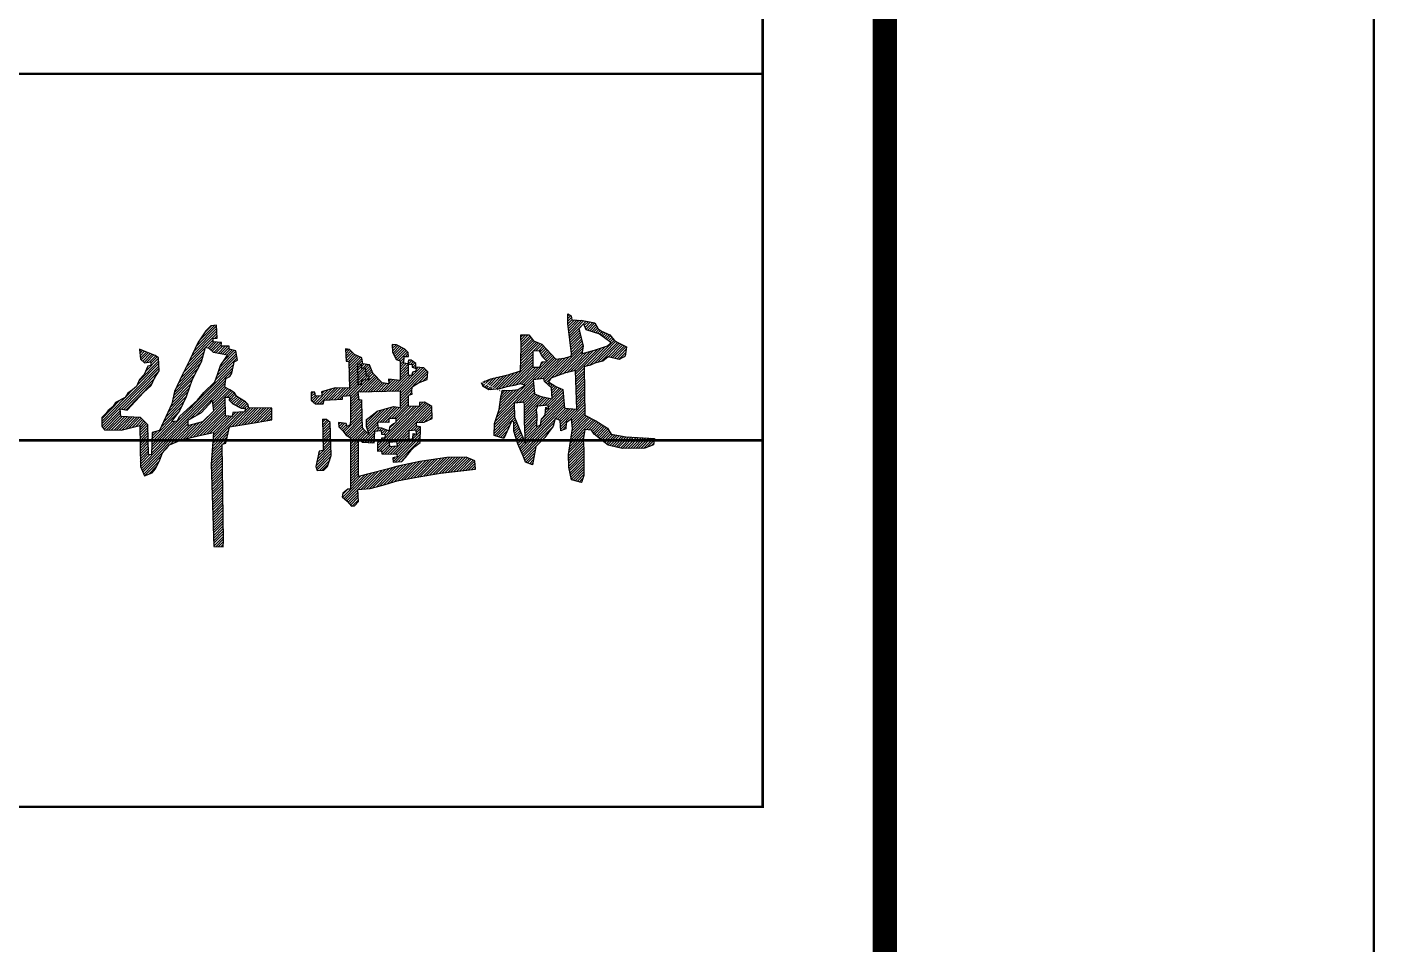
# Model space of a CAD drawing. Extents: x 332286 to 1463507, y -720758 to 86974.
# Drawn here: x 781151 to 783908, y -489688 to -487811 of the extents above; entities that cross this region are included whole.
import ezdxf

# ---------------------------------------------------------------- set-up
doc = ezdxf.new("R2010")
doc.units = 0
doc.header["$LTSCALE"] = 1000
doc.header["$MEASUREMENT"] = 0
doc.layers.get('0').update_dxf_attribs({"linetype": 'CONTINUOUS'})
doc.layers.add('SHEET_LINE', color=6, linetype='CONTINUOUS')
doc.layers.add('水专业电子签名', color=7, linetype='CONTINUOUS')
pattern_1 = [(45, (-843.80595, -349.1901), (-0.088388348, 0.088388348), [])]

# ---------------------------------------------------------------- blocks, each defined once
blk = doc.blocks.new('X-104 9#平面绑定$0$图签信息')
at = {"const_width": 0.5}
blk.add_lwpolyline([(-65, 0), (0, 0), (0, 500.5), (-65, 500.5)], close=True, dxfattribs=at)
at = {"const_width": 0.05}
for points in [[(-62.5, 103.262), (-2.5, 103.262), (-2.5, 163.262), (-62.5, 163.262), (-62.5, 103.262)], [(-62.5, 118.262), (-2.5, 118.262)], [(-62.5, 110.762), (-2.5, 110.762)]]:
    blk.add_lwpolyline(points, dxfattribs=at)
blk = doc.blocks.new('X-104 9#平面绑定$0$图签-A1')
blk.add_blockref('X-104 9#平面绑定$0$图签信息', (0, 0))
blk = doc.blocks.new('杨乐电子签名A1$0$许桂林')
h = blk.add_hatch()
h.set_pattern_fill('ANSI31', color=256, style=0)
h.set_pattern_definition(pattern_1)
h.paths.add_polyline_path([(14.799, 14.436), (13.934, 14.159), (13.111, 13.942), (13.215, 14.462), (12.938, 15.649), (13.233, 15.952), (13.371, 15.58), (14.289, 15.268), (14.808, 14.878), (15.042, 14.653)], flags=16)
h.paths.add_polyline_path([(10.808, 10.506), (10.09, 10.45), (9.993, 10.209), (10.042, 9.808), (10, 9.082), (10.27, 9.165), (10.339, 9.601), (10.587, 9.863), (10.642, 10.361), (10.829, 10.181)], flags=16)
h.paths.add_polyline_path([(10.325, 14.169), (9.804, 14.153), (9.796, 13.065), (10.27, 13.073), (10.394, 13.423), (10.76, 13.438), (10.426, 13.772), (10.27, 14.091)], flags=16)
h.paths.add_polyline_path([(10.535, 12.295), (9.801, 12.226), (9.888, 11.281), (10.343, 11.097), (11.068, 10.922), (11.033, 11.674), (10.579, 12.103)], flags=16)
h.paths.add_polyline_path([(12.659, 12.829), (11.907, 12.637), (10.998, 12.313), (10.832, 12.077), (11.322, 11.753), (11.802, 11.552), (11.89, 10.301), (12.72, 10.214)], flags=16)
edge = h.paths.add_edge_path()
edge.add_line((9.248, 10.71), (8.506, 10.667))
edge.add_line((8.506, 10.667), (8.523, 9.723))
edge.add_line((8.523, 9.723), (8.942, 8.692))
edge.add_line((8.942, 8.692), (9.253, 7.926))
edge.add_line((9.253, 7.926), (9.204, 9.426))
edge.add_line((9.204, 9.426), (9.204, 10.527))
edge.add_line((9.204, 10.527), (9.193, 10.707))
edge.add_line((6.414, 12.092), (6.964, 12.315))
edge.add_line((6.964, 12.315), (8.195, 12.589))
edge.add_line((8.195, 12.589), (8.967, 12.838))
edge.add_line((8.967, 12.838), (9.029, 14.432))
edge.add_line((9.029, 14.432), (9.016, 15.241))
edge.add_line((9.016, 15.241), (9.539, 15.241))
edge.add_line((9.539, 15.241), (9.85, 14.843))
edge.add_line((9.85, 14.843), (10.413, 14.607))
edge.add_line((10.413, 14.607), (11.346, 13.598))
edge.add_line((11.346, 13.598), (11.894, 13.66))
edge.add_line((11.894, 13.66), (12.371, 13.785))
edge.add_line((12.371, 13.785), (12.408, 13.959))
edge.add_line((12.408, 13.959), (12.171, 15.977))
edge.add_line((12.171, 15.977), (12.171, 16.636))
edge.add_line((12.171, 16.636), (12.395, 16.5))
edge.add_line((12.395, 16.5), (12.433, 16.238))
edge.add_line((12.433, 16.238), (13.154, 16.188))
edge.add_line((13.154, 16.188), (13.988, 16.014))
edge.add_line((13.988, 16.014), (14.212, 15.603))
edge.add_line((14.212, 15.603), (14.436, 15.441))
edge.add_line((14.436, 15.441), (14.983, 15.192))
edge.add_line((14.983, 15.192), (15.282, 14.843))
edge.add_line((15.282, 14.843), (15.481, 14.694))
edge.add_line((15.481, 14.694), (16.103, 14.383))
edge.add_line((16.103, 14.383), (16.016, 13.748))
edge.add_line((16.016, 13.748), (15.605, 13.524))
edge.add_line((15.605, 13.524), (14.871, 13.71))
edge.add_line((14.871, 13.71), (14.51, 13.436))
edge.add_line((14.51, 13.436), (13.963, 13.312))
edge.add_line((13.963, 13.312), (13.664, 13.163))
edge.add_line((13.664, 13.163), (13.316, 13.088))
edge.add_line((13.316, 13.088), (13.254, 13.038))
edge.add_line((13.254, 13.038), (13.254, 9.801))
edge.add_line((13.254, 9.801), (14, 9.415))
edge.add_line((14, 9.415), (14.784, 8.917))
edge.add_line((14.784, 8.917), (15.02, 8.518))
edge.add_line((15.02, 8.518), (16.02, 8.33))
edge.add_line((16.02, 8.33), (17.924, 8.205))
edge.add_line((17.924, 8.205), (17.849, 7.782))
edge.add_line((17.849, 7.782), (17.264, 7.546))
edge.add_line((17.264, 7.546), (15.759, 7.546))
edge.add_line((15.759, 7.546), (14.814, 7.782))
edge.add_line((14.814, 7.782), (14.416, 8.093))
edge.add_line((14.416, 8.093), (13.868, 8.529))
edge.add_line((13.868, 8.529), (13.707, 8.803))
edge.add_line((13.707, 8.803), (13.259, 8.84))
edge.add_line((13.259, 8.84), (13.134, 8.143))
edge.add_line((13.134, 8.143), (13.172, 7.521))
edge.add_line((13.172, 7.521), (13.159, 5.765))
edge.add_line((13.159, 5.765), (12.993, 5.276))
edge.add_line((12.993, 5.276), (12.334, 5.463))
edge.add_line((12.334, 5.463), (12.147, 6.322))
edge.add_line((12.147, 6.322), (12.135, 7.181))
edge.add_line((12.135, 7.181), (12.413, 8.932))
edge.add_line((12.413, 8.932), (12.357, 9.576))
edge.add_line((12.357, 9.576), (11.994, 9.31))
edge.add_line((11.994, 9.31), (11.98, 8.904))
edge.add_line((11.98, 8.904), (11.644, 8.778))
edge.add_line((11.644, 8.778), (11.588, 9.464))
edge.add_line((11.588, 9.464), (11.266, 9.604))
edge.add_line((11.266, 9.604), (11.126, 9.086))
edge.add_line((11.126, 9.086), (10.567, 8.33))
edge.add_line((10.567, 8.33), (9.951, 7.742))
edge.add_line((9.951, 7.742), (9.713, 6.496))
edge.add_line((9.713, 6.496), (9.238, 6.692))
edge.add_line((9.238, 6.692), (9.106, 7.044))
edge.add_line((9.106, 7.044), (8.742, 7.926))
edge.add_line((8.742, 7.926), (8.476, 8.78))
edge.add_line((8.476, 8.78), (8.49, 9.354))
edge.add_line((8.49, 9.354), (8.351, 9.494))
edge.add_line((8.351, 9.494), (8.113, 8.99))
edge.add_line((8.113, 8.99), (7.805, 8.29))
edge.add_line((7.805, 8.29), (7.161, 8.486))
edge.add_line((7.161, 8.486), (7.189, 9.298))
edge.add_line((7.189, 9.298), (7.497, 10.25))
edge.add_line((7.497, 10.25), (7.623, 11.076))
edge.add_line((7.623, 11.076), (7.749, 11.538))
edge.add_line((7.749, 11.538), (8.239, 11.51))
edge.add_line((8.239, 11.51), (8.798, 11.58))
edge.add_line((8.798, 11.58), (9.26, 11.874))
edge.add_line((9.26, 11.874), (8.924, 11.958))
edge.add_line((8.924, 11.958), (8.504, 11.846))
edge.add_line((8.504, 11.846), (8.029, 11.762))
edge.add_line((8.029, 11.762), (7.567, 11.636))
edge.add_line((7.567, 11.636), (6.826, 11.566))
edge.add_line((6.826, 11.566), (6.434, 11.79))
edge.add_line((6.434, 11.79), (6.326, 12.056))
h = blk.add_hatch()
h.set_pattern_fill('ANSI31', color=256, style=0)
h.set_pattern_definition(pattern_1)
h.paths.add_polyline_path([(-13.767, 12.778), (-14.298, 11.654), (-14.486, 10.81), (-15.33, 9.032), (-15.836, 8.892), (-15.899, 7.404), (-16.088, 7.429), (-16.114, 9.409), (-16.617, 9.926), (-17.927, 10.001), (-17.965, 10.505), (-17.499, 10.417), (-16.391, 11.59), (-15.874, 12.056), (-15.635, 12.548), (-15.32, 13.04), (-15.358, 13.922), (-15.597, 14.086), (-16.367, 14.391), (-16.641, 14.505), (-16.578, 13.837), (-16.301, 13.585), (-15.873, 13.661), (-15.873, 13.409), (-16.087, 13.371), (-16.326, 12.803), (-16.645, 12.475), (-16.859, 12.008), (-17.137, 11.769), (-17.439, 11.567), (-17.628, 11.264), (-18.27, 10.949), (-18.459, 10.659), (-18.774, 10.407), (-18.938, 10.205), (-19.215, 9.928), (-19.215, 9.348), (-19.039, 9.109), (-17.918, 9.071), (-16.658, 9.386), (-16.645, 6.625), (-16.368, 5.982), (-15.852, 6.196), (-15.65, 6.436), (-15.36, 6.991), (-15.146, 7.52), (-14.668, 8.062), (-13.861, 8.39), (-12.658, 8.68), (-11.701, 8.857), (-11.877, 6.739), (-11.763, 1.189), (-11.133, 1.164), (-11.108, 1.567), (-11.145, 8.085), (-10.893, 8.136), (-10.629, 9.245), (-9.365, 9.434), (-7.778, 9.674), (-7.778, 10.456), (-9.315, 10.506), (-9.39, 10.746), (-9.542, 10.909), (-10.121, 11.275), (-10.285, 11.515), (-10.587, 11.716), (-10.927, 11.905), (-10.839, 12.498), (-10.587, 12.624), (-10.436, 12.838), (-10.285, 13.595), (-10.045, 13.721), (-10.159, 14.351), (-10.613, 14.455), (-10.613, 14.656), (-11.155, 14.656), (-11.129, 14.908), (-11.684, 14.971), (-11.684, 15.186), (-11.406, 15.198), (-11.444, 16.081), (-11.822, 16.043), (-12.162, 15.703), (-12.721, 14.908), (-13.25, 13.774)])
h.paths.add_polyline_path([(-12.488, 13.598), (-12.219, 14.593), (-11.952, 14.521), (-11.665, 14.247), (-10.718, 14.047), (-10.917, 13.785), (-11.192, 13.373), (-11.403, 12.762), (-11.59, 12.276), (-12.338, 11.565), (-12.774, 11.041), (-13.46, 10.417), (-13.983, 9.956), (-14.133, 9.669), (-14.519, 9.632), (-13.983, 10.33), (-13.534, 11.278), (-13.111, 12.45)], flags=16)
h.paths.add_polyline_path([(-11.752, 11.016), (-11.665, 10.33), (-12.413, 9.607), (-13.422, 9.357), (-13.422, 9.694), (-12.525, 10.193)], flags=16)
h.paths.add_polyline_path([(-10.911, 11.235), (-10.624, 11.22), (-10.629, 11.03), (-10.395, 10.772), (-9.831, 10.485), (-9.568, 10.47), (-9.597, 10.231), (-10.4, 10.202), (-10.444, 9.939), (-10.897, 9.983)], flags=16)
h = blk.add_hatch()
h.set_pattern_fill('ANSI31', color=256, style=0)
h.set_pattern_definition(pattern_1)
h.paths.add_polyline_path([(1.943, 9.412), (2.462, 9.445), (3.004, 9.683), (2.97, 10.49), (2.479, 10.772), (2.148, 10.755), (2.159, 10.49), (1.402, 10.518), (1.424, 11.26), (1.667, 11.315), (1.651, 11.514), (1.662, 11.812), (2.103, 12.072), (2.689, 12.293), (2.727, 12.818), (2.462, 13.089), (1.921, 13.144), (1.932, 13.382), (1.623, 13.604), (1.434, 13.614), (1.394, 13.366), (1.127, 13.406), (1.156, 13.863), (1.444, 13.863), (1.424, 14.131), (1.196, 14.349), (0.65, 14.657), (0.343, 14.667), (0.372, 14.18), (0.611, 13.664), (0.878, 13.575), (0.859, 12.254), (0.095, 12.353), (0.105, 12.035), (-0.352, 12.095), (-0.96, 12.77), (-1.178, 13.317), (-1.627, 13.397), (-1.706, 13.804), (-2.192, 14.022), (-2.53, 14.37), (-2.788, 14.41), (-2.758, 13.585), (-2.579, 13.566), (-2.551, 11.757), (-3.513, 11.796), (-4.416, 11.538), (-4.38, 11.25), (-4.836, 11.27), (-4.866, 11.518), (-5.13, 11.527), (-5.124, 10.985), (-4.844, 10.73), (-4.32, 10.724), (-4.257, 10.979), (-3.02, 11.035), (-3.008, 11.222), (-2.48, 11.278), (-2.492, 9.648), (-2.511, 9.305), (-2.728, 9.181), (-2.784, 9.393), (-3.306, 9.455), (-3.288, 9.162), (-3.02, 8.907), (-2.788, 8.602), (-2.515, 8.421), (-2.545, 4.973), (-2.725, 4.966), (-3.048, 4.705), (-3.098, 4.469), (-2.763, 4.17), (-2.477, 3.828), (-2.265, 3.846), (-2.004, 4.133), (-2.041, 4.954), (-1.209, 5.016), (-0.36, 5.227), (0.616, 5.495), (1.932, 5.744), (3.535, 5.999), (5.868, 6.254), (5.836, 6.804), (5.263, 7.056), (3.957, 7.042), (2.152, 6.784), (0.653, 6.49), (-0.059, 6.287), (-1.205, 6.007), (-1.983, 5.818), (-1.969, 8.384), (-1.717, 8.119), (-0.907, 8.07), (-0.864, 8.861), (-0.438, 8.889), (-0.423, 8.644), (-0.163, 8.633), (-0.202, 8.373), (-0.417, 8.395), (-0.456, 8.152), (-0.693, 8.091), (-0.693, 7.522), (-0.423, 7.528), (-0.406, 7.34), (0.61, 7.29), (0.61, 7.119), (0.339, 7.047), (0.339, 6.771), (0.936, 6.793), (1.179, 7.074), (1.59, 7.577), (1.816, 7.793), (2.186, 8.075), (2.214, 9.119), (1.932, 9.164)])
h.paths.add_polyline_path([(0.58, 9.706), (0.577, 9.419), (0.401, 9.353), (0.16, 9.183), (0.094, 8.869), (-0.418, 9.078), (-0.665, 9.106), (-0.676, 9.452), (0.083, 9.436), (0.077, 9.711)], flags=16)
h.paths.add_polyline_path([(0.869, 10.429), (0.393, 10.503), (-0.702, 10.212), (-0.937, 9.996), (-1.425, 9.637), (-1.413, 9.174), (-1.246, 8.629), (-1.518, 8.877), (-1.709, 9.106), (-1.734, 9.798), (-1.74, 10.973), (-1.932, 10.973), (-1.981, 11.48), (0.893, 11.53)], flags=16)
h.paths.add_polyline_path([(1.411, 8.866), (1.904, 8.902), (1.925, 8.622), (1.716, 8.668), (1.693, 8.343), (1.415, 8.285)], flags=16)
h.paths.add_polyline_path([(0.608, 8.119), (0.642, 7.852), (0.109, 7.814), (0.101, 8.092)], flags=16)
h.paths.add_polyline_path([(1.421, 12.579), (1.436, 13.331), (1.68, 13.351), (1.68, 13.136), (1.953, 13.048), (1.919, 12.858), (1.694, 12.794), (1.65, 12.594)], flags=16)
h = blk.add_hatch()
h.set_pattern_fill('ANSI31', color=256, style=0)
h.set_pattern_definition(pattern_1)
edge = h.paths.add_edge_path()
edge.add_line((-4.369, 9.688), (-4.356, 7.58))
edge.add_line((-4.356, 7.58), (-4.629, 7.549))
edge.add_line((-4.629, 7.549), (-4.846, 6.507))
edge.add_line((-4.846, 6.507), (-4.772, 6.246))
edge.add_line((-4.772, 6.246), (-4.326, 6.265))
edge.add_line((-4.326, 6.265), (-4.072, 6.513))
edge.add_line((-4.072, 6.513), (-3.811, 7.245))
edge.add_line((-3.811, 7.245), (-3.867, 9.464))
edge.add_line((-3.867, 9.464), (-4.102, 9.669))
edge.add_line((-4.102, 9.669), (-4.369, 9.668))
for points in [[(6.414, 12.092), (6.964, 12.315), (8.195, 12.589), (8.967, 12.838), (9.029, 14.432), (9.016, 15.241), (9.539, 15.241), (9.85, 14.843), (10.413, 14.607), (11.346, 13.598), (11.894, 13.66), (12.371, 13.785), (12.408, 13.959), (12.171, 15.977), (12.171, 16.636), (12.395, 16.5), (12.433, 16.238), (13.154, 16.188), (13.988, 16.014), (14.212, 15.603), (14.436, 15.441), (14.983, 15.192), (15.282, 14.843), (15.481, 14.694), (16.103, 14.383), (16.016, 13.748), (15.605, 13.524), (14.871, 13.71), (14.51, 13.436), (13.963, 13.312), (13.664, 13.163), (13.316, 13.088), (13.254, 13.038), (13.254, 9.801), (14, 9.415), (14.784, 8.917), (15.02, 8.518), (16.02, 8.33), (17.924, 8.205), (17.849, 7.782), (17.264, 7.546), (15.759, 7.546), (14.814, 7.782), (14.416, 8.093), (13.868, 8.529), (13.707, 8.803), (13.259, 8.84), (13.134, 8.143), (13.172, 7.521), (13.159, 5.765), (12.993, 5.276), (12.334, 5.463), (12.147, 6.322), (12.135, 7.181), (12.413, 8.932), (12.357, 9.576), (11.994, 9.31), (11.98, 8.904), (11.644, 8.778), (11.588, 9.464), (11.266, 9.604), (11.126, 9.086), (10.567, 8.33), (9.951, 7.742), (9.713, 6.496), (9.238, 6.692), (9.106, 7.044), (8.742, 7.926), (8.476, 8.78), (8.49, 9.354), (8.351, 9.494), (8.113, 8.99), (7.805, 8.29), (7.161, 8.486), (7.189, 9.298), (7.497, 10.25), (7.623, 11.076), (7.749, 11.538), (8.239, 11.51), (8.798, 11.58), (9.26, 11.874), (8.924, 11.958), (8.504, 11.846), (8.029, 11.762), (7.567, 11.636), (6.826, 11.566), (6.434, 11.79), (6.326, 12.056)], [(-16.641, 14.505), (-16.578, 13.837), (-16.301, 13.585), (-15.873, 13.661), (-15.873, 13.409), (-16.087, 13.371), (-16.326, 12.803), (-16.645, 12.475), (-16.859, 12.008), (-17.137, 11.769), (-17.439, 11.567), (-17.628, 11.264), (-18.27, 10.949), (-18.459, 10.659), (-18.774, 10.407), (-18.938, 10.205), (-19.215, 9.928), (-19.215, 9.348), (-19.039, 9.109), (-17.918, 9.071), (-16.658, 9.386), (-16.645, 6.625), (-16.368, 5.982), (-15.852, 6.196), (-15.65, 6.436), (-15.36, 6.991), (-15.146, 7.52), (-14.668, 8.062), (-13.861, 8.39), (-12.658, 8.68), (-11.701, 8.857), (-11.877, 6.739), (-11.763, 1.189), (-11.133, 1.164), (-11.108, 1.567), (-11.145, 8.085), (-10.893, 8.136), (-10.629, 9.245), (-9.365, 9.434), (-7.778, 9.674), (-7.778, 10.456), (-9.315, 10.506), (-9.39, 10.746), (-9.542, 10.909), (-10.121, 11.275), (-10.285, 11.515), (-10.587, 11.716), (-10.927, 11.905), (-10.839, 12.498), (-10.587, 12.624), (-10.436, 12.838), (-10.285, 13.595), (-10.045, 13.721), (-10.159, 14.351), (-10.613, 14.455), (-10.613, 14.656), (-11.155, 14.656), (-11.129, 14.908), (-11.684, 14.971), (-11.684, 15.186), (-11.406, 15.198), (-11.444, 16.081), (-11.822, 16.043), (-12.162, 15.703), (-12.721, 14.908), (-13.25, 13.774), (-13.767, 12.778), (-14.298, 11.654), (-14.486, 10.81), (-15.33, 9.032), (-15.836, 8.892), (-15.899, 7.404), (-16.088, 7.429), (-16.114, 9.409), (-16.617, 9.926), (-17.927, 10.001), (-17.965, 10.505), (-17.499, 10.417), (-16.391, 11.59), (-15.874, 12.056), (-15.635, 12.548), (-15.32, 13.04), (-15.358, 13.922), (-15.597, 14.086), (-16.367, 14.391), (-16.641, 14.505)], [(14.799, 14.436), (13.934, 14.159), (13.111, 13.942), (13.215, 14.462), (12.938, 15.649), (13.233, 15.952), (13.371, 15.58), (14.289, 15.268), (14.808, 14.878), (15.042, 14.653), (14.799, 14.436)], [(-12.219, 14.593), (-12.488, 13.598), (-13.111, 12.45), (-13.534, 11.278), (-13.983, 10.33), (-14.519, 9.632), (-14.133, 9.669), (-13.983, 9.956), (-13.46, 10.417), (-12.774, 11.041), (-12.338, 11.565), (-11.59, 12.276), (-11.403, 12.762), (-11.192, 13.373), (-10.917, 13.785), (-10.718, 14.047), (-11.665, 14.247), (-11.952, 14.521), (-12.219, 14.593)], [(-5.13, 11.527), (-5.124, 10.985), (-4.844, 10.73), (-4.32, 10.724), (-4.257, 10.979), (-3.02, 11.035), (-3.008, 11.222), (-2.48, 11.278), (-2.492, 9.648), (-2.511, 9.305), (-2.728, 9.181), (-2.784, 9.393), (-3.306, 9.455), (-3.288, 9.162), (-3.02, 8.907), (-2.788, 8.602), (-2.515, 8.421), (-2.545, 4.973), (-2.725, 4.966), (-3.048, 4.705), (-3.098, 4.469), (-2.763, 4.17), (-2.477, 3.828), (-2.265, 3.846), (-2.004, 4.133), (-2.041, 4.954), (-1.209, 5.016), (-0.36, 5.227), (0.616, 5.495), (1.932, 5.744), (3.535, 5.999), (5.868, 6.254), (5.836, 6.804), (5.263, 7.056), (3.957, 7.042), (2.152, 6.784), (0.653, 6.49), (-0.059, 6.287), (-1.205, 6.007), (-1.983, 5.818), (-1.969, 8.384), (-1.717, 8.119), (-0.907, 8.07), (-0.864, 8.861), (-0.438, 8.889), (-0.423, 8.644), (-0.163, 8.633), (-0.202, 8.373), (-0.417, 8.395), (-0.456, 8.152), (-0.693, 8.091), (-0.693, 7.522), (-0.423, 7.528), (-0.406, 7.34), (0.61, 7.29), (0.61, 7.119), (0.339, 7.047), (0.339, 6.771), (0.936, 6.793), (1.179, 7.074), (1.59, 7.577), (1.816, 7.793), (2.186, 8.075), (2.214, 9.119), (1.932, 9.164), (1.943, 9.412), (2.462, 9.445), (3.004, 9.683), (2.97, 10.49), (2.479, 10.772), (2.148, 10.755), (2.159, 10.49), (1.402, 10.518), (1.424, 11.26), (1.667, 11.315), (1.651, 11.514), (1.662, 11.812), (2.103, 12.072), (2.689, 12.293), (2.727, 12.818), (2.462, 13.089), (1.921, 13.144), (1.932, 13.382), (1.623, 13.604), (1.434, 13.614), (1.394, 13.366), (1.127, 13.406), (1.156, 13.863), (1.444, 13.863), (1.424, 14.131), (1.196, 14.349), (0.65, 14.657), (0.343, 14.667), (0.372, 14.18), (0.611, 13.664), (0.878, 13.575), (0.859, 12.254), (0.095, 12.353), (0.105, 12.035), (-0.352, 12.095), (-0.96, 12.77), (-1.178, 13.317), (-1.627, 13.397), (-1.706, 13.804), (-2.192, 14.022), (-2.53, 14.37), (-2.788, 14.41), (-2.758, 13.585), (-2.579, 13.566), (-2.551, 11.757), (-3.513, 11.796), (-4.416, 11.538), (-4.38, 11.25), (-4.836, 11.27), (-4.866, 11.518), (-5.13, 11.527)], [(10.325, 14.169), (9.804, 14.153), (9.796, 13.065), (10.27, 13.073), (10.394, 13.423), (10.76, 13.438), (10.426, 13.772), (10.27, 14.091), (10.325, 14.169)], [(-1.754, 13.373), (-1.99, 13.352), (-1.984, 12.028), (-1.743, 12.028), (-1.705, 12.335), (-1.238, 12.319), (-1.2, 12.533), (-1.397, 12.577), (-1.447, 13.093), (-1.705, 13.088), (-1.731, 13.376)], [(1.65, 12.594), (1.421, 12.579), (1.436, 13.331), (1.68, 13.351), (1.68, 13.136), (1.953, 13.048), (1.919, 12.858), (1.694, 12.794), (1.65, 12.594)], [(12.659, 12.829), (11.907, 12.637), (10.998, 12.313), (10.832, 12.077), (11.322, 11.753), (11.802, 11.552), (11.89, 10.301), (12.72, 10.214), (12.659, 12.829)], [(10.535, 12.295), (9.801, 12.226), (9.888, 11.281), (10.343, 11.097), (11.068, 10.922), (11.033, 11.674), (10.579, 12.103), (10.535, 12.295)], [(-11.752, 11.016), (-12.525, 10.193), (-13.422, 9.694), (-13.422, 9.357), (-12.413, 9.607), (-11.665, 10.33), (-11.752, 11.016)], [(-9.597, 10.231), (-10.4, 10.202), (-10.444, 9.939), (-10.897, 9.983), (-10.911, 11.235), (-10.624, 11.22), (-10.629, 11.03), (-10.395, 10.772), (-9.831, 10.485), (-9.568, 10.47), (-9.597, 10.231)], [(0.893, 11.53), (-1.981, 11.48), (-1.932, 10.973), (-1.74, 10.973), (-1.734, 9.798), (-1.709, 9.106), (-1.518, 8.877), (-1.246, 8.629), (-1.413, 9.174), (-1.425, 9.637), (-0.937, 9.996), (-0.702, 10.212), (0.393, 10.503), (0.869, 10.429), (0.893, 11.53)], [(9.248, 10.71), (8.506, 10.667), (8.523, 9.723), (8.942, 8.692), (9.253, 7.926), (9.204, 9.426), (9.204, 10.527), (9.193, 10.707)], [(10.808, 10.506), (10.09, 10.45), (9.993, 10.209), (10.042, 9.808), (10, 9.082), (10.27, 9.165), (10.339, 9.601), (10.587, 9.863), (10.642, 10.361), (10.829, 10.181), (10.808, 10.506)], [(-4.369, 9.688), (-4.356, 7.58), (-4.629, 7.549), (-4.846, 6.507), (-4.772, 6.246), (-4.326, 6.265), (-4.072, 6.513), (-3.811, 7.245), (-3.867, 9.464), (-4.102, 9.669), (-4.369, 9.668)], [(0.594, 9.705), (0.077, 9.711), (0.083, 9.436), (-0.676, 9.452), (-0.665, 9.106), (-0.418, 9.078), (0.094, 8.869), (0.16, 9.183), (0.401, 9.353), (0.577, 9.419), (0.58, 9.706)], [(1.933, 8.904), (1.411, 8.866), (1.415, 8.285), (1.693, 8.343), (1.716, 8.668), (1.925, 8.622), (1.904, 8.902)], [(0.608, 8.119), (0.101, 8.092), (0.109, 7.814), (0.642, 7.852), (0.608, 8.119)]]:
    blk.add_lwpolyline(points)
blk = doc.blocks.new('A$C77302349')
at = {"color": 4, "xscale": 60.85200000000169, "yscale": 60.85200000000169, "zscale": 60.85200000000169}
blk.add_blockref('杨乐电子签名A1$0$许桂林', (3002.2, -494.5, 0), dxfattribs=at)
blk = doc.blocks.new('水专业电子签名')
at = {"layer": '水专业电子签名', "xscale": 0.5, "yscale": 0.5, "zscale": 0.5, "rotation": 0.5}
blk.add_blockref('A$C77302349', (743779.2, 132949.5, 0), dxfattribs=at)

msp = doc.modelspace()

# ---------------------------------------------------------------- linework, layer by layer
at = {"layer": 'SHEET_LINE', "const_width": 5}
msp.add_lwpolyline([(678805.8, -500733.3), (783905.8, -500733.3), (783905.8, -441333.3), (678805.8, -441333.3)], close=True, dxfattribs=at)

# ---------------------------------------------------------------- block references
at = {"xscale": 100, "yscale": 100, "zscale": 100}
msp.add_blockref('X-104 9#平面绑定$0$图签-A1', (782905.8, -499733.3), dxfattribs=at)
at = {"layer": '水专业电子签名', "color": 8}
msp.add_blockref('水专业电子签名', (36608.9, -621623), dxfattribs=at)

doc.saveas('drawing.dxf')
